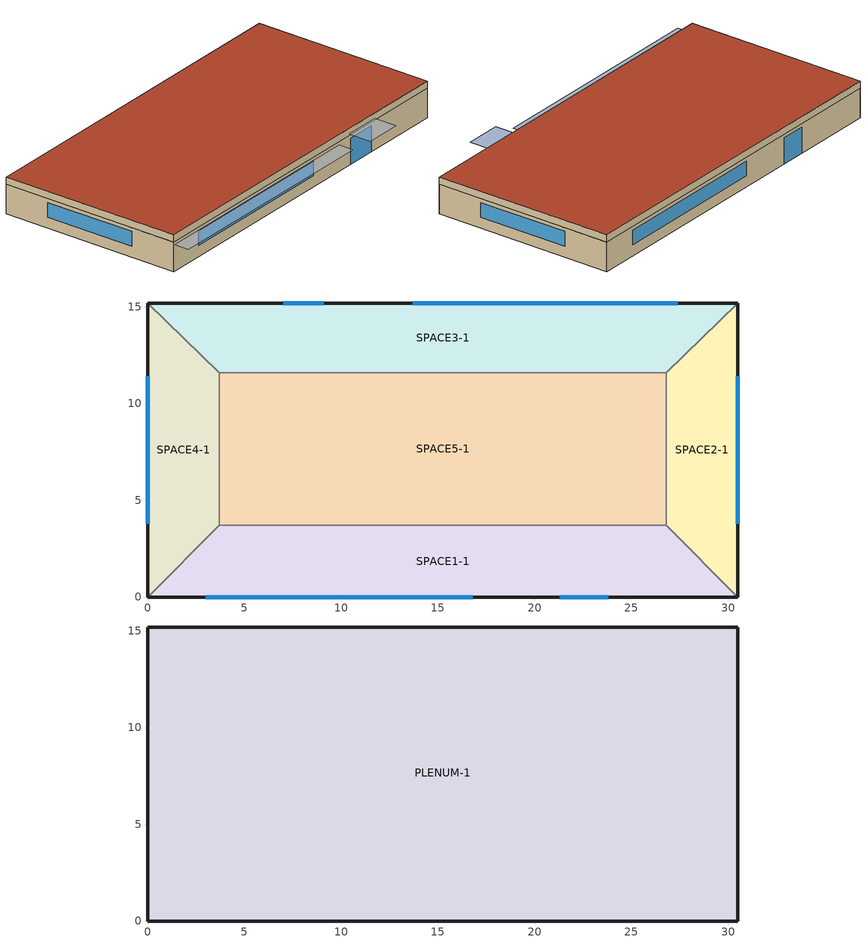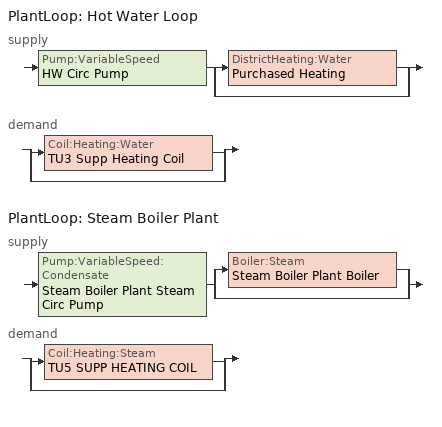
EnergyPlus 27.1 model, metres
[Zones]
SPACE1-1
 floor ground (FLOOR-SLAB-1): 26.8,3.7 30.5,0 0,0 3.7,3.7 z0
 wall outside (WALL-1): 0,0 30.5,0 z0:2.4
 wall to SPACE2-1 (INT-WALL-1): 30.5,0 26.8,3.7 z0:2.4
 wall to SPACE4-1 (INT-WALL-1): 3.7,3.7 0,0 z0:2.4
 wall to SPACE5-1 (INT-WALL-1): 26.8,3.7 3.7,3.7 z0:2.4
 window (Dbl Clr 3mm/13mm Air): 3,0 16.8,0 z0.9:2.1
 window (Sgl Grey 3mm): 21.3,0 23.8,0 z0:2.1
SPACE2-1
 floor ground (FLOOR-SLAB-1): 26.8,11.6 30.5,15.2 30.5,0 26.8,3.7 z0
 wall outside (WALL-1): 30.5,0 30.5,15.2 z0:2.4
 wall to SPACE3-1 (INT-WALL-1): 30.5,15.2 26.8,11.6 z0:2.4
 wall to SPACE5-1 (INT-WALL-1): 26.8,11.6 26.8,3.7 z0:2.4
 window (Dbl Clr 3mm/13mm Air): 30.5,3.8 30.5,11.4 z0.9:2.1
SPACE3-1
 floor ground (FLOOR-SLAB-1): 26.8,11.6 3.7,11.6 0,15.2 30.5,15.2 z0
 wall outside (WALL-1): 30.5,15.2 0,15.2 z0:2.4
 wall to SPACE4-1 (INT-WALL-1): 0,15.2 3.7,11.6 z0:2.4
 wall to SPACE5-1 (INT-WALL-1): 3.7,11.6 26.8,11.6 z0:2.4
 window (Dbl Clr 3mm/13mm Air): 27.4,15.2 13.7,15.2 z0.9:2.1
 window (Sgl Grey 3mm): 9.1,15.2 7,15.2 z0:2.1
SPACE4-1
 floor ground (FLOOR-SLAB-1): 3.7,3.7 0,0 0,15.2 3.7,11.6 z0
 wall outside (WALL-1): 0,15.2 0,0 z0:2.4
 wall to SPACE5-1 (INT-WALL-1): 3.7,3.7 3.7,11.6 z0:2.4
 window (Dbl Clr 3mm/13mm Air): 0,11.4 0,3.8 z0.9:2.1
SPACE5-1
 floor ground (FLOOR-SLAB-1): 26.8,11.6 26.8,3.7 3.7,3.7 3.7,11.6 z0
PLENUM-1
 floor to SPACE1-1 (CLNG-1): 26.8,3.7 30.5,0 0,0 3.7,3.7 z2.4
 floor to SPACE2-1 (CLNG-1): 26.8,11.6 30.5,15.2 30.5,0 26.8,3.7 z2.4
 floor to SPACE3-1 (CLNG-1): 26.8,11.6 3.7,11.6 0,15.2 30.5,15.2 z2.4
 floor to SPACE4-1 (CLNG-1): 3.7,3.7 0,0 0,15.2 3.7,11.6 z2.4
 floor to SPACE5-1 (CLNG-1): 26.8,11.6 26.8,3.7 3.7,3.7 3.7,11.6 z2.4
 wall outside (WALL-1): 0,0 30.5,0 30.5,15.2 0,15.2 0,0 z2.4:3
 roof outside (ROOF-1): 0,15.2 0,0 30.5,0 30.5,15.2 z3
shading: 0,-1.3 0,0 19.8,0 19.8,-1.3 z2.2; 21,-2 21,0 24.1,0 24.1,-2 z2.6
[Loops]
PlantLoop 'Hot Water Loop'
 supply: Pump:VariableSpeed 'HW Circ Pump' > split
  | DistrictHeating:Water 'Purchased Heating'
  | bypass
 demand: split
  | Coil:Heating:Water 'TU3 Supp Heating Coil'
  | bypass
PlantLoop 'Steam Boiler Plant'
 supply: Pump:VariableSpeed:Condensate 'Steam Boiler Plant Steam Circ Pump' > split
  | Boiler:Steam 'Steam Boiler Plant Boiler'
  | bypass
 demand: split
  | Coil:Heating:Steam 'TU5 SUPP HEATING COIL'
  | bypass
[Building]
Building: North Axis {deg}=30; Terrain=City; Loads Convergence Tolerance Value {W}=0.04; Temperature Convergence Tolerance Value {deltaC}=0.4; Solar Distribution=FullExterior; Maximum Number of Warmup Days=25; Minimum Number of Warmup Days=6
[Site:Location]
CHICAGO_IL_USA TMY2-94846: Latitude {deg}=41.78; Longitude {deg}=-87.75; Time Zone {hr}=-6; Elevation {m}=190
[SizingPeriod:DesignDay] Day of Month=21; Humidity Condition Type=WetBulb; Barometric Pressure {Pa}=99063; Rain Indicator=No; Snow Indicator=No; Daylight Saving Time Indicator=No; Solar Model Indicator=ASHRAEClearSky
Name | Month | Day Type | Maximum Dry-Bulb Temperature {C} | Daily Dry-Bulb Temperature Range {deltaC} | Wetbulb or DewPoint at Maximum Dry-Bulb {C} | Wind Speed {m/s} | Wind Direction {deg} | Sky Clearness
CHICAGO_IL_USA Annual Heating 99% Design Conditions DB | 1 | WinterDesignDay | -17.3 | 0 | -17.3 | 4.9 | 270 | 0
CHICAGO_IL_USA Annual Cooling 1% Design Conditions DB/MCWB | 7 | SummerDesignDay | 31.5 | 10.7 | 23 | 5.3 | 230 | 1
[Site:GroundTemperature:BuildingSurface]
20.03, 20.03, 20.13, 20.3, 20.43, 20.52, 20.62, 20.77, 20.78, 20.55, 20.44, 20.2
[Material] Thermal Absorptance=0.9
Name | Roughness | Thickness {m} | Conductivity {W/m-K} | Density {kg/m3} | Specific Heat {J/kg-K} | Solar Absorptance | Visible Absorptance
RG01 | Rough | 0.0127 | 1.442 | 881 | 1674 | 0.65 | 0.65
BR01 | VeryRough | 0.0095 | 0.162 | 1121 | 1464 | 0.7 | 0.7
IN46 | VeryRough | 0.0762 | 0.023 | 24 | 1590 | 0.5 | 0.5
WD01 | MediumSmooth | 0.0191 | 0.115 | 513 | 1381 | 0.78 | 0.78
PW03 | MediumSmooth | 0.0127 | 0.115 | 545 | 1213 | 0.78 | 0.78
IN02 | Rough | 0.0901 | 0.043 | 10 | 837 | 0.75 | 0.75
GP01 | MediumSmooth | 0.0127 | 0.16 | 801 | 837 | 0.75 | 0.75
GP02 | MediumSmooth | 0.0159 | 0.16 | 801 | 837 | 0.75 | 0.75
CC03 | MediumRough | 0.1016 | 1.31 | 2243 | 837 | 0.65 | 0.65
[Material:NoMass] Roughness=Rough
Name | Thermal Resistance {m2-K/W} | Thermal Absorptance | Solar Absorptance | Visible Absorptance
CP01 | 0.367 | 0.9 | 0.75 | 0.75
MAT-CLNG-1 | 0.652259 | 0.65 | 0.65 | 0.65
[Material:AirGap]
AL21: Thermal Resistance {m2-K/W}=0.157
[WindowMaterial:Glazing] Optical Data Type=SpectralAverage; Thickness {m}=0.003; Infrared Transmittance at Normal Incidence=0; Front Side Infrared Hemispherical Emissivity=0.84; Back Side Infrared Hemispherical Emissivity=0.84; Conductivity {W/m-K}=0.9
Name | Solar Transmittance at Normal Incidence | Front Side Solar Reflectance at Normal Incidence | Back Side Solar Reflectance at Normal Incidence | Visible Transmittance at Normal Incidence | Front Side Visible Reflectance at Normal Incidence | Back Side Visible Reflectance at Normal Incidence
CLEAR 3MM | 0.837 | 0.075 | 0.075 | 0.898 | 0.081 | 0.081
GREY 3MM | 0.626 | 0.061 | 0.061 | 0.611 | 0.061 | 0.061
[WindowMaterial:Gas]
AIR 13MM: Gas Type=Air; Thickness {m}=0.0127
[Construction]
ROOF-1: RG01, BR01, IN46, WD01
WALL-1: WD01, PW03, IN02, GP01
CLNG-1: MAT-CLNG-1
FLOOR-SLAB-1: CC03, CP01
INT-WALL-1: GP02, AL21, GP02
Dbl Clr 3mm/13mm Air: CLEAR 3MM, AIR 13MM, CLEAR 3MM
Sgl Grey 3mm: GREY 3MM
[Zone] Type=1; Multiplier=1
Name | Ceiling Height {m} | Volume {m3}
PLENUM-1 | 0.6096 | 283.2
SPACE1-1; SPACE3-1 | 2.4384 | 239.247
SPACE2-1; SPACE4-1 | 2.4384 | 103.311
SPACE5-1 | 2.4384 | 447.683
[People] Number of People Schedule=OCCUPY-1; Number of People Calculation Method=People; Fraction Radiant=0.3; Sensible Heat Fraction=Autocalculate; Activity Level Schedule=ActSchd
Name | Zone or ZoneList or Space or SpaceList | Number of People
SPACE1-1 People 1 | SPACE1-1 | 11
SPACE2-1 People 1 | SPACE2-1 | 5
SPACE3-1 People 1 | SPACE3-1 | 11
SPACE4-1 People 1 | SPACE4-1 | 5
SPACE5-1 People 1 | SPACE5-1 | 20
[Lights] Schedule=LIGHTS-1; Design Level Calculation Method=Watts/Area; Watts per Floor Area {W/m2}=16.15; Return Air Fraction=0; Fraction Radiant=0.59; Fraction Visible=0.2; Fraction Replaceable=0
Name | Zone or ZoneList or Space or SpaceList
SPACE1-1 Lights 1 | SPACE1-1
SPACE2-1 Lights 1 | SPACE2-1
SPACE3-1 Lights 1 | SPACE3-1
SPACE4-1 Lights 1 | SPACE4-1
SPACE5-1 Lights 1 | SPACE5-1
[ElectricEquipment] Schedule=EQUIP-1; Design Level Calculation Method=Watts/Area; Watts per Floor Area {W/m2}=10.76; Fraction Latent=0; Fraction Radiant=0.3; Fraction Lost=0
Name | Zone or ZoneList or Space or SpaceList
SPACE1-1 ElecEq 1 | SPACE1-1
SPACE2-1 ElecEq 1 | SPACE2-1
SPACE3-1 ElecEq 1 | SPACE3-1
SPACE4-1 ElecEq 1 | SPACE4-1
SPACE5-1 ElecEq 1 | SPACE5-1
[ZoneInfiltration:DesignFlowRate] Schedule=INFIL-SCH; Design Flow Rate Calculation Method=Flow/Zone; Constant Term Coefficient=0; Temperature Term Coefficient=0; Velocity Term Coefficient=0.2237; Velocity Squared Term Coefficient=0
Name | Zone or ZoneList or Space or SpaceList | Design Flow Rate {m3/s}
SPACE1-1 Infil 1 | SPACE1-1 | 0.0167
SPACE2-1 Infil 1 | SPACE2-1 | 0.00717
SPACE3-1 Infil 1 | SPACE3-1 | 0.0167
SPACE4-1 Infil 1 | SPACE4-1 | 0.00717
SPACE5-1 Infil 1 | SPACE5-1 | 0.031089
[DesignSpecification:OutdoorAir] Outdoor Air Method=Sum; Outdoor Air Flow per Person {m3/s-person}=0.00472; Outdoor Air Flow per Zone Floor Area {m3/s-m2}=0.000508; Outdoor Air Flow per Zone {m3/s}=0
SZ DSOA SPACE1-1; SZ DSOA SPACE2-1; SZ DSOA SPACE3-1; SZ DSOA SPACE4-1; SZ DSOA SPACE5-1
[Sizing:Zone] Zone Cooling Design Supply Air Temperature Input Method=SupplyAirTemperature; Zone Cooling Design Supply Air Temperature {C}=13.5; Zone Heating Design Supply Air Temperature Input Method=SupplyAirTemperature; Zone Heating Design Supply Air Temperature {C}=50; Zone Cooling Design Supply Air Humidity Ratio {kgWater/kgDryAir}=0.009; Zone Heating Design Supply Air Humidity Ratio {kgWater/kgDryAir}=0.004; Zone Heating Sizing Factor=0; Zone Cooling Sizing Factor=0; Cooling Design Air Flow Method=DesignDay; Cooling Design Air Flow Rate {m3/s}=0; Heating Design Air Flow Method=DesignDay; Heating Design Air Flow Rate {m3/s}=0; Heating Maximum Air Flow per Zone Floor Area {m3/s-m2}=0.002032; Heating Maximum Air Flow {m3/s}=0.141576; Heating Maximum Air Flow Fraction=0.3; Account for Dedicated Outdoor Air System=No; Dedicated Outdoor Air System Control Strategy=NeutralSupplyAir; Dedicated Outdoor Air Low Setpoint Temperature for Design {C}=Autosize; Dedicated Outdoor Air High Setpoint Temperature for Design {C}=Autosize
Name | Design Specification Outdoor Air Object
SPACE1-1 | SZ DSOA SPACE1-1
SPACE2-1 | SZ DSOA SPACE2-1
SPACE3-1 | SZ DSOA SPACE3-1
SPACE4-1 | SZ DSOA SPACE4-1
SPACE5-1 | SZ DSOA SPACE5-1
[Sizing:Plant]
Name | Loop Type | Design Loop Exit Temperature {C} | Loop Design Temperature Difference {deltaC}
Hot Water Loop | Heating | 82 | 11
Steam Boiler Plant | Steam | 110 | 25
[ZoneControl:Thermostat] Control Type Schedule=Zone Control Type Sched; Control 1=DualSetPoint
Name | Zone or ZoneList
SPACE1-1 Control | SPACE1-1
SPACE2-1 Control | SPACE2-1
SPACE3-1 Control | SPACE3-1
SPACE4-1 Control | SPACE4-1
SPACE5-1 Control | SPACE5-1
[ThermostatSetpoint:DualSetpoint]
DualSetPoint: Heating Setpoint Temperature Schedule=Htg-SetP-Sch; Cooling Setpoint Temperature Schedule=Clg-SetP-Sch
[ZoneHVAC:TerminalUnit:VariableRefrigerantFlow] Terminal Unit Availability Schedule=VRFAvailSched; Cooling Supply Air Flow Rate {m3/s}=Autosize; No Cooling Supply Air Flow Rate {m3/s}=Autosize; Heating Supply Air Flow Rate {m3/s}=Autosize; No Heating Supply Air Flow Rate {m3/s}=Autosize; Cooling Outdoor Air Flow Rate {m3/s}=Autosize; Heating Outdoor Air Flow Rate {m3/s}=Autosize; No Load Outdoor Air Flow Rate {m3/s}=Autosize; Supply Air Fan Operating Mode Schedule=VRFFanSchedule; Supply Air Fan Placement=DrawThrough; Zone Terminal Unit On Parasitic Electric Energy Use {W}=30; Zone Terminal Unit Off Parasitic Electric Energy Use {W}=20; Maximum Supply Air Temperature from Supplemental Heater {C}=Autosize
Name | Supply Air Fan Object | Outside Air Mixer Object | Cooling Coil Object | Heating Coil Object | Supplemental Heating Coil
TU1 | TU1 VRF Supply Fan | TU1 OA Mixer | TU1 VRF DX Cooling Coil | TU1 VRF DX Heating Coil | TU1 Supp Heating Coil
TU2 | TU2 VRF Supply Fan | TU2 OA Mixer | TU2 VRF DX Cooling Coil | TU2 VRF DX Heating Coil | TU2 Supp Heating Coil
TU3 | TU3 VRF Supply Fan | TU3 OA Mixer | TU3 VRF DX Cooling Coil | TU3 VRF DX Heating Coil | TU3 Supp Heating Coil
TU4 | TU4 VRF Supply Fan | TU4 OA Mixer | TU4 VRF DX Cooling Coil | TU4 VRF DX Heating Coil | TU4 Supp Heating Coil
TU5 | TU5 VRF Supply Fan | TU5 OA Mixer | TU5 VRF DX Cooling Coil | TU5 VRF DX Heating Coil | TU5 Supp Heating Coil
[Fan:SystemModel] Availability Schedule=VRFAvailSched; Design Maximum Air Flow Rate {m3/s}=Autosize; Speed Control Method=Continuous; Electric Power Minimum Flow Rate Fraction=0; Design Pressure Rise {Pa}=600; Motor Efficiency=0.9; Motor In Air Stream Fraction=1; Design Electric Power Consumption {W}=Autosize; Design Power Sizing Method=TotalEfficiencyAndPressure; Fan Total Efficiency=0.7
Name | Electric Power Function of Flow Fraction Curve
TU1 VRF Supply Fan | TU1 VRF Supply Fan_curve
TU2 VRF Supply Fan | TU2 VRF Supply Fan_curve
TU3 VRF Supply Fan | TU3 VRF Supply Fan_curve
TU4 VRF Supply Fan | TU4 VRF Supply Fan_curve
TU5 VRF Supply Fan | TU5 VRF Supply Fan_curve
[Zone equipment]
SPACE1-1: TU1
SPACE2-1: TU2
SPACE3-1: TU3
SPACE4-1: TU4
SPACE5-1: TU5
[Coil:Cooling:DX:VariableRefrigerantFlow:FluidTemperatureControl] Availability Schedule=VRFAvailSched; Rated Total Cooling Capacity {W}=Autosize; Rated Sensible Heat Ratio=Autosize; Indoor Unit Reference Superheating {deltaC}=3; Indoor Unit Evaporating Temperature Function of Superheating Curve=IUEvapTempCurve
TU1 VRF DX Cooling Coil; TU2 VRF DX Cooling Coil; TU3 VRF DX Cooling Coil; TU4 VRF DX Cooling Coil; TU5 VRF DX Cooling Coil
[Coil:Heating:DX:VariableRefrigerantFlow:FluidTemperatureControl] Availability Schedule=VRFAvailSched; Rated Total Heating Capacity {W}=Autosize; Indoor Unit Reference Subcooling {deltaC}=5; Indoor Unit Condensing Temperature Function of Subcooling Curve=IUCondTempCurve
TU1 VRF DX Heating Coil; TU2 VRF DX Heating Coil; TU3 VRF DX Heating Coil; TU4 VRF DX Heating Coil; TU5 VRF DX Heating Coil
[Coil:Heating:Water]
TU3 Supp Heating Coil: Availability Schedule=VRFAvailSched; U-Factor Times Area Value {W/K}=Autosize; Maximum Water Flow Rate {m3/s}=Autosize; Performance Input Method=UFactorTimesAreaAndDesignWaterFlowRate; Rated Capacity {W}=Autosize; Rated Inlet Water Temperature {C}=82.2; Rated Inlet Air Temperature {C}=16.6; Rated Outlet Water Temperature {C}=71.1; Rated Outlet Air Temperature {C}=32.2
[Coil:Heating:Steam]
TU5 Supp Heating Coil: Availability Schedule=VRFAvailSched; Maximum Steam Flow Rate {m3/s}=Autosize; Degree of SubCooling {C}=5; Degree of Loop SubCooling {C}=15; Coil Control Type=ZoneLoadControl
[Coil:Heating:Electric]
TU1 Supp Heating Coil: Availability Schedule=VRFAvailSched; Efficiency=0.99; Nominal Capacity {W}=Autosize
[Coil:Heating:Fuel] Availability Schedule=VRFAvailSched; Fuel Type=NaturalGas; Burner Efficiency=0.8; Nominal Capacity {W}=Autosize
TU2 Supp Heating Coil; TU4 Supp Heating Coil
[AirConditioner:VariableRefrigerantFlow:FluidTemperatureControl]
Heat Pump=VRF Heat Pump; Availability Schedule=VRFCondAvailSched; Zone Terminal Unit List=VRF Heat Pump TU List; Refrigerant Type=R410A; Rated Evaporative Capacity {W}=Autosize; Rated Compressor Power Per Unit of Rated Evaporative Capacity=0.344; Minimum Outdoor Air Temperature in Cooling Mode {C}=-5; Maximum Outdoor Air Temperature in Cooling Mode {C}=43; Minimum Outdoor Air Temperature in Heating Mode {C}=-20; Maximum Outdoor Air Temperature in Heating Mode {C}=22; Reference Outdoor Unit Superheating {deltaC}=3; Reference Outdoor Unit Subcooling {deltaC}=3; Refrigerant Temperature Control Algorithm for Indoor Unit=ConstantTemp; Reference Evaporating Temperature for Indoor Unit {C}=6; Reference Condensing Temperature for Indoor Unit {C}=44; Variable Evaporating Temperature Minimum for Indoor Unit {C}=6; Variable Evaporating Temperature Maximum for Indoor Unit {C}=13; Variable Condensing Temperature Minimum for Indoor Unit {C}=42; Variable Condensing Temperature Maximum for Indoor Unit {C}=46; Outdoor Unit Fan Power Per Unit of Rated Evaporative Capacity=0.00412; Outdoor Unit Fan Flow Rate Per Unit of Rated Evaporative Capacity {m3/s-W}=7.26e-05; Outdoor Unit Evaporating Temperature Function of Superheating Curve=OUEvapTempCurve; Outdoor Unit Condensing Temperature Function of Subcooling Curve=OUCondTempCurve; Diameter of Main Pipe Connecting Outdoor Unit to the First Branch Joint {m}=0.0508; Length of Main Pipe Connecting Outdoor Unit to the First Branch Joint {m}=30; Equivalent Length of Main Pipe Connecting Outdoor Unit to the First Branch Joint {m}=36; Height Difference Between Outdoor Unit and Indoor Units {m}=5; Main Pipe Insulation Thickness {m}=0.02; Main Pipe Insulation Thermal Conductivity {W/m-K}=0.032; Crankcase Heater Power per Compressor {W}=33; Number of Compressors=1; Ratio of Compressor Size to Total Compressor Capacity {W/W}=0.33; Maximum Outdoor Dry-Bulb Temperature for Crankcase Heater {C}=7; Compressor maximum delta Pressure {Pa}=4.5e+06; Number of Compressor Loading Index Entries=3; Compressor Speed at Loading Index 1 {rev/min}=1500; Loading Index 1 Evaporative Capacity Multiplier Function of Temperature Curve=MinSpdCooling; Loading Index 1 Compressor Power Multiplier Function of Temperature Curve=MinSpdPower; Compressor Speed at Loading Index 2 {rev/min}=3600; Loading Index 2 Evaporative Capacity Multiplier Function of Temperature Curve=Spd1Cooling; Loading Index 2 Compressor Power Multiplier Function of Temperature Curve=Spd1Power; Compressor Speed at Loading Index 3 {rev/min}=6000; Loading Index 3 Evaporative Capacity Multiplier Function of Temperature Curve=Spd2Cooling; Loading Index 3 Compressor Power Multiplier Function of Temperature Curve=Spd2Power
[ZoneTerminalUnitList]
VRF Heat Pump TU List: Zone Terminal Unit Name 1=TU3; Zone Terminal Unit Name 2=TU4; Zone Terminal Unit Name 3=TU1; Zone Terminal Unit Name 4=TU2; Zone Terminal Unit Name 5=TU5
[Pump:VariableSpeed]
HW Circ Pump: Design Maximum Flow Rate {m3/s}=Autosize; Design Pump Head {Pa}=179352; Design Power Consumption {W}=Autosize; Motor Efficiency=0.9; Fraction of Motor Inefficiencies to Fluid Stream=0; Coefficient 1 of the Part Load Performance Curve=0; Coefficient 2 of the Part Load Performance Curve=1; Coefficient 3 of the Part Load Performance Curve=0; Coefficient 4 of the Part Load Performance Curve=0; Design Minimum Flow Rate {m3/s}=0; Pump Control Type=Intermittent
[Pump:VariableSpeed:Condensate]
Steam Boiler Plant Steam Circ Pump: Design Steam Volume Flow Rate {m3/s}=Autosize; Design Power Consumption {W}=Autosize; Coefficient 1 of the Part Load Performance Curve=0; Coefficient 2 of the Part Load Performance Curve=1; Coefficient 3 of the Part Load Performance Curve=0; Coefficient 4 of the Part Load Performance Curve=0
[Boiler:Steam]
Steam Boiler Plant Boiler: Fuel Type=NaturalGas; Maximum Operating Pressure {Pa}=160000; Theoretical Efficiency=0.8; Design Outlet Steam Temperature {C}=115; Nominal Capacity {W}=Autosize; Minimum Part Load Ratio=1e-05; Maximum Part Load Ratio=1; Optimum Part Load Ratio=0.2; Coefficient 1 of Fuel Use Function of Part Load Ratio Curve=0.8; Coefficient 2 of Fuel Use Function of Part Load Ratio Curve=0.1; Coefficient 3 of Fuel Use Function of Part Load Ratio Curve=0.1
[DistrictHeating:Water]
Purchased Heating: Nominal Capacity {W}=Autosize
[PlantLoop] Minimum Loop Temperature {C}=10; Maximum Loop Flow Rate {m3/s}=Autosize; Minimum Loop Flow Rate {m3/s}=0; Plant Loop Volume {m3}=Autocalculate; Load Distribution Scheme=Optimal
Name | Fluid Type | Plant Equipment Operation Scheme | Maximum Loop Temperature {C}
Hot Water Loop | Water | Hot Loop Operation | 100
Steam Boiler Plant | Steam | Steam Boiler Plant Operation | 110
[PlantEquipmentList]
heating plant: Purchased Heating
Steam Boiler Plant heating plant: Steam Boiler Plant Boiler
[PlantEquipmentOperation:HeatingLoad] Load Range 1 Lower Limit {W}=0; Load Range 1 Upper Limit {W}=100000
Name | Range 1 Equipment List
Purchased Heating Only | heating plant
Steam Boiler Plant Heat Supply | Steam Boiler Plant heating plant
[PlantEquipmentOperationSchemes] Control Scheme 1 Schedule=AlwaysOn
Name | Control Scheme 1
Hot Loop Operation | Purchased Heating Only
Steam Boiler Plant Operation | Steam Boiler Plant Heat Supply
[SetpointManager:Scheduled] Control Variable=Temperature
Name | Schedule | Setpoint Node or NodeList
Hot Water Loop Setpoint Manager | HW Loop Temp Schedule | Hot Water Loop Setpoint Node List
Steam Boiler Plant Boiler Setpoint Manager | Steam-Loop-Temp-Schedule | Steam Boiler Plant Boiler Outlet Node
Steam Boiler Plant Steam Temp Manager | Steam-Loop-Temp-Schedule | Steam Boiler Plant Steam Supply Outlet Node
[Schedule:Compact]
VRFCondAvailSched: Through: 12/31, For: AllDays, Until: 12:00, 1, Until: 13:00, 1, Until: 24:00, 1
VRFFanSchedule: Through: 12/31, For: AllDays, Until: 7:00, 1, Until: 18:00, 1, Until: 24:00, 1
VRFAvailSched: Through: 3/31, For: AllDays, Until: 24:00, 1, Through: 9/30, For: WeekDays, Until: 7:00, 1, Until: 17:00, 1, Until: 24:00, 1, For: SummerDesignDay WinterDesignDay, Until: 24:00, 1, For: AllOtherDays, Until: 24:00, 1, Through: 12/31, For: AllDays, Until: 24:00, 1
OCCUPY-1: Through: 12/31, For: WeekDays SummerDesignDay CustomDay1 CustomDay2, Until: 8:00, 0, Until: 11:00, 1, Until: 12:00, 0.8, Until: 13:00, 0.4, Until: 14:00, 0.8, Until: 18:00, 1, Until: 19:00, 0.5, Until: 21:00, 0.1, Until: 24:00, 0, For: Weekends WinterDesignDay Holiday, Until: 24:00, 0
LIGHTS-1: Through: 12/31, For: WeekDays SummerDesignDay CustomDay1 CustomDay2, Until: 8:00, 0.05, Until: 9:00, 0.9, Until: 10:00, 0.95, Until: 11:00, 1, Until: 12:00, 0.95, Until: 13:00, 0.8, Until: 14:00, 0.9, Until: 18:00, 1, Until: 19:00, 0.6, Until: 21:00, 0.2, Until: 24:00, 0.05, For: Weekends WinterDesignDay Holiday, Until: 24:00, 0.05
EQUIP-1: Through: 12/31, For: WeekDays SummerDesignDay CustomDay1 CustomDay2, Until: 8:00, 0.02, Until: 9:00, 0.4, Until: 14:00, 0.9, Until: 15:00, 0.8, Until: 16:00, 0.7, Until: 18:00, 0.5, Until: 20:00, 0.3, Until: 24:00, 0.02, For: Weekends WinterDesignDay Holiday, Until: 24:00, 0.2
INFIL-SCH: Through: 3/31, For: AllDays, Until: 24:00, 1, Through: 10/31, For: AllDays, Until: 24:00, 0, Through: 12/31, For: AllDays, Until: 24:00, 1
ActSchd: Through: 12/31, For: AllDays, Until: 24:00, 117.24
Htg-SetP-Sch: Through: 12/31, For: SummerDesignDay, Until: 24:00, 21.1, For: WinterDesignDay, Until: 24:00, 21.1, For: WeekDays, Until: 7:00, 21.1, Until: 18:00, 21.1, Until: 24:00, 21.1, For: WeekEnds Holiday, Until: 7:00, 21.1, Until: 13:00, 21.1, Until: 24:00, 21.1, For: AllOtherDays, Until: 7:00, 21.1, Until: 18:00, 21.1, Until: 24:00, 21.1
Clg-SetP-Sch: Through: 12/31, For: SummerDesignDay, Until: 24:00, 23.9, For: WinterDesignDay, Until: 24:00, 23.9, For: WeekDays, Until: 7:00, 23.9, Until: 18:00, 23.9, Until: 24:00, 23.9, For: WeekEnds Holiday, Until: 7:00, 23.9, Until: 13:00, 23.9, Until: 24:00, 23.9, For: AllOtherDays, Until: 7:00, 23.9, Until: 18:00, 23.9, Until: 24:00, 23.9
Zone Control Type Sched: Through: 12/31, For: SummerDesignDay, Until: 24:00, 4, For: WinterDesignDay, Until: 24:00, 4, For: AllOtherDays, Until: 24:00, 4
HW LOOP TEMP SCHEDULE: Through: 12/31, For: Alldays, Until: 24:00, 82
AlwaysOn: Through: 12/31, For: Alldays, Until: 24:00, 1
Steam-Loop-Temp-Schedule: Through: 12/31, For: AllDays, Until: 24:00, 100
[Curve:Quartic] Coefficient1 Constant=0.059; Coefficient2 x=0; Coefficient3 x**2=0; Coefficient4 x**3=0.928; Coefficient5 x**4=0; Minimum Value of x=0; Maximum Value of x=1; Minimum Curve Output=0; Maximum Curve Output=5; Input Unit Type for X=Dimensionless; Output Unit Type=Dimensionless
TU1 VRF Supply Fan_curve; TU2 VRF Supply Fan_curve; TU3 VRF Supply Fan_curve; TU4 VRF Supply Fan_curve; TU5 VRF Supply Fan_curve
[Curve:Quadratic] Minimum Value of x=0; Input Unit Type for X=Temperature; Output Unit Type=Temperature
Name | Coefficient1 Constant | Coefficient2 x | Coefficient3 x**2 | Maximum Value of x
OUEvapTempCurve | 0 | 0.605 | 0.025 | 15
OUCondTempCurve | 0 | -2.91 | 1.18 | 20
IUEvapTempCurve | 0 | 0.843 | 0 | 15
IUCondTempCurve | -1.85 | 0.411 | 0.0196 | 20
[Curve:Biquadratic] Minimum Value of x=15; Maximum Value of x=65; Minimum Value of y=-30; Maximum Value of y=15; Input Unit Type for X=Temperature; Input Unit Type for Y=Temperature; Output Unit Type=Dimensionless
Name | Coefficient1 Constant | Coefficient2 x | Coefficient3 x**2 | Coefficient4 y | Coefficient5 y**2 | Coefficient6 x*y
MinSpdCooling | 0.319 | -0.00126 | -2.15e-05 | 0.012 | 0.000105 | -8.66e-05
MinSpdPower | 0.0879 | -0.000172 | 6.93e-05 | -3.38e-05 | -8.1e-06 | -1.04e-05
Spd1Cooling | 0.812 | -0.00423 | -4.11e-05 | 0.0297 | 0.000267 | -0.000223
Spd1Power | 0.326 | -0.0022 | 0.000142 | 0.00282 | 2.86e-05 | -3.5e-05
Spd2Cooling | 1.32 | -0.0062 | -7.1e-05 | 0.0489 | 0.000459 | -0.000367
Spd2Power | 0.656 | -0.00371 | 0.000207 | 0.0105 | 7.36e-05 | -0.000157
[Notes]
VRF_FluidTCtrl_wSuppHeater_5Zone.idf
Basic file description:  1 story building divided into 4 exterior and one interior conditioned zones and return plenum.
Highlights:              New physics based VRF model applicable for Fluid Temperature Control AC System
with Supplemental Heating Coil
Simulation Location/Run: CHICAGO_IL_USA TMY3-94846, 2 design days, 2 run periods,
Run Control executes the run periods using the weather file
Location:                Chicago, IL
Design Days:             CHICAGO_IL_USA Annual Heating 99% Design Conditions DB, MaxDB= -17.3°C
CHICAGO_IL_USA Annual Cooling 1% Design Conditions, MaxDB=  31.5°C MCWB=  23.0°C
Run Period (Weather File): 1/1 through 12/31, CHICAGO_IL_USA TMY2-94846
Run Control:             Zone and System sizing with weather file run control
Building: Single floor rectangular building 100 ft x 50 ft. 5 zones - 4 exterior, 1 interior, zone height 8 feet.
Exterior zone depth is 12 feet. There is a 2 foot high return plenum: the overall building height is
10 feet. There are windows on all 4 facades; the south and north facades have glass doors.
The south facing glass is shaded by overhangs. The walls are woodshingle over plywood, R11 insulation,
and gypboard. The roof is a gravel built up roof with R-3 mineral board insulation and plywood sheathing.
The windows are of various single and double pane construction with 3mm and 6mm glass and either 6mm or
13mm argon or air gap.  The window to wall ratio is approximately 0.29.
The south wall and door have overhangs.
The building is oriented 30 degrees east of north.
Floor Area:        463.6 m2 (5000 ft2)
Number of Stories: 1
Zone Description Details:
Internal gains description:     lighting is 1.5 watts/ft2, office equip is 1.0 watts/ft2. There is 1 occupant
per 100 ft2 of floor area. The infiltration is 0.25 air changes per hour.
Interzone Surfaces:             6 interzone surfaces (see diagram)
Internal Mass:                  None
Windows:                        4 ea.: 1) Double pane clear, 3mm glass, 13mm air gap
2) Double pane clear, 3mm glass, 13mm argon gap
3) Double pane clear, 6mm glass, 6mm air gap
4) Double pane lowE,  6mm lowE glass outside, 6mm air gap, 6mm clear glass
Doors:                          2 ea.:    Single pane grey,  3mm glass
Detached Shading:               None
Daylight:                       None
Natural Ventilation:            None
Compact Schedules:              Yes
HVAC:                           The VRF system uses DX cooling and DX heating coils in each of 5 terminal units.
Also each of the terminal units also has one of the following supplemental heating coils:
Coil:Heating:Electric, Coil:Heating:Fuel, Coil:Heating:Water, or Coil:Heating:Steam.
Once all terminal units are simulated, the condenser attached to those terminal
units is then simulated. The input is partially autosized.
Terminal units are set to provide a fixed amount of outdoor air.
Zonal Equipment:                ZoneHVAC:TerminalUnit:VariableRefrigerantFlow
Central Air Handling Equipment: No (uses AirConditioner:VariableRefrigerantFlow:FluidTemperatureControl condenser object)
System Equipment Autosize:      Yes
Purchased Cooling:              None
Purchased Heating:              None
Coils:                          Coil:Cooling:DX:VariableRefrigerantFlow:FluidTemperatureControl,
Coil:Heating:DX:VariableRefrigerantFlow:FluidTemperatureControl
Supplemental Heating Coils:     Coil:Heating:Electric, Coil:Heating:Fuel, Coil:Heating:Water, Coil:Heating:Steam
Pumps:                          None
Boilers:                        None
Chillers:                       None
Standard Reports:               None
Timestep or Hourly Variables:   Hourly
Time bins Report:               None
HTML Report:                    None
Environmental Emissions:        None
Utility Tariffs:                None
